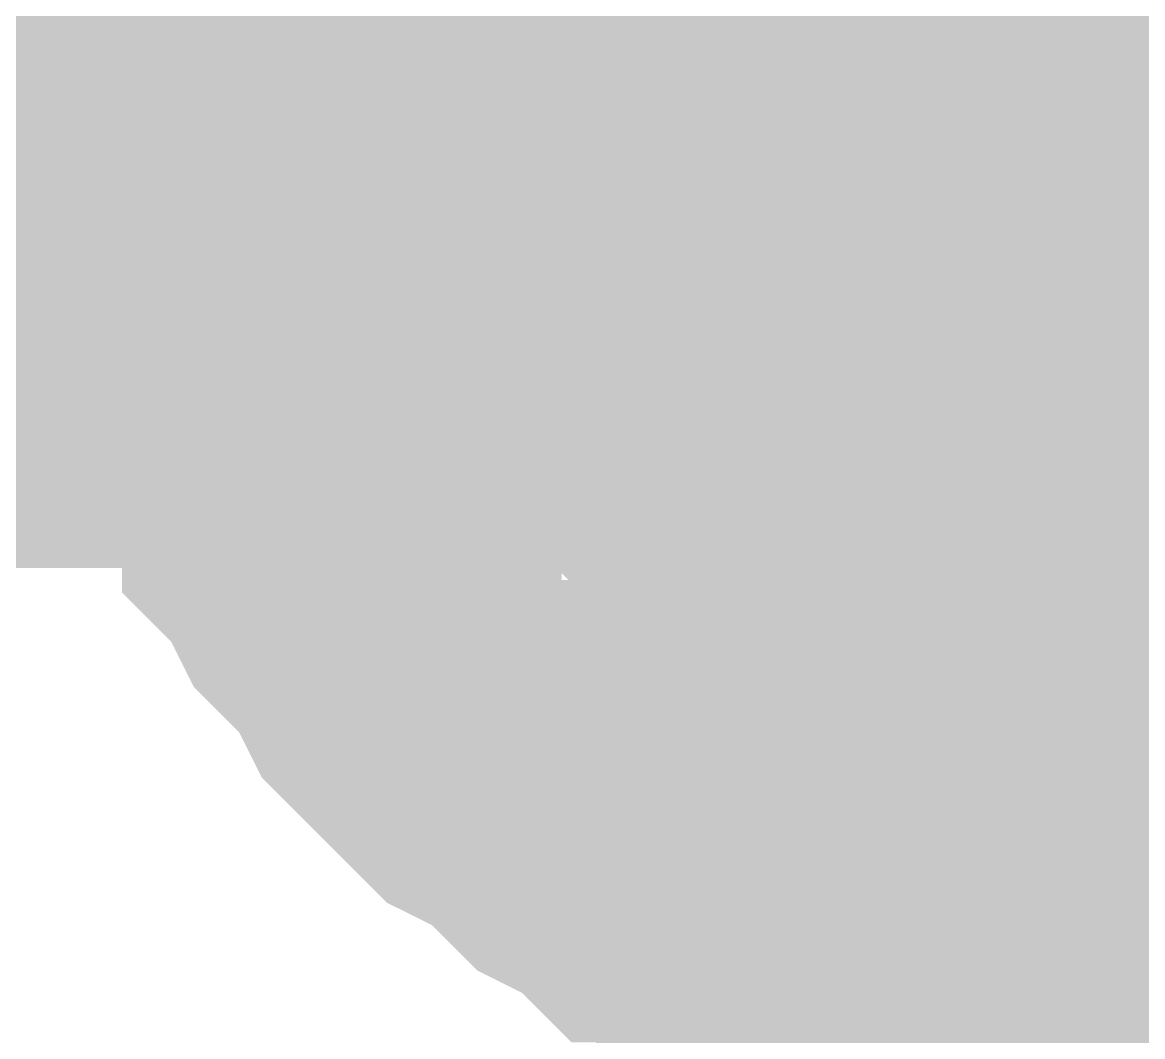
# Model space of a CAD drawing. Header units: inches. Extents: x 0 to 841, y 0 to 594.
# Drawn here: x 494.07 to 495.183, y 211.646 to 212.654 of the extents above; entities that cross this region are included whole.
import ezdxf

# ---------------------------------------------------------------- set-up
doc = ezdxf.new("R2010")
doc.units = ezdxf.units.IN
doc.layers.add('Sheet', color=255, linetype='Continuous')

msp = doc.modelspace()

# ---------------------------------------------------------------- linework, layer by layer
at = {"layer": 'Sheet'}
for points in [[(495.015, 212.4862, 0.7493, 0.7493, 0), (495.015, 217.4946, 0.7493, 0.7493, 0), (495.015, 222.4805, 0.7493, 0.7493, 0), (495.015, 227.4889, 0.7493, 0.7493, 0)], [(494.2514, 212.4862, 0.2997, 0.2997, 0), (494.2514, 212.5311, 0.2997, 0.2997, 0), (494.2514, 212.576, 0.2997, 0.2997, 0), (494.2514, 212.5985, 0.2997, 0.2997, 0), (494.2739, 212.6434, 0.2997, 0.2997, 0), (494.2739, 212.6883, 0.2997, 0.2997, 0), (494.2964, 212.7108, 0.2997, 0.2997, 0), (494.2964, 212.7557, 0.2997, 0.2997, 0), (494.3188, 212.7781, 0.2997, 0.2997, 0), (494.3188, 212.823, 0.2997, 0.2997, 0)], [(494.2514, 212.4862, 0.2997, 0.2997, 0), (494.2514, 212.5311, 0.2997, 0.2997, 0), (494.2514, 212.576, 0.2997, 0.2997, 0), (494.2514, 212.5985, 0.2997, 0.2997, 0), (494.2739, 212.6434, 0.2997, 0.2997, 0), (494.2739, 212.6883, 0.2997, 0.2997, 0), (494.2964, 212.7108, 0.2997, 0.2997, 0), (494.2964, 212.7557, 0.2997, 0.2997, 0), (494.3188, 212.7781, 0.2997, 0.2997, 0), (494.3188, 212.823, 0.2997, 0.2997, 0)], [(494.2514, 212.4862, 0.2997, 0.2997, 0), (494.2514, 212.5311, 0.2997, 0.2997, 0), (494.2514, 212.576, 0.2997, 0.2997, 0), (494.2514, 212.5985, 0.2997, 0.2997, 0), (494.2739, 212.6434, 0.2997, 0.2997, 0), (494.2739, 212.6883, 0.2997, 0.2997, 0), (494.2964, 212.7108, 0.2997, 0.2997, 0), (494.2964, 212.7557, 0.2997, 0.2997, 0), (494.3188, 212.7781, 0.2997, 0.2997, 0), (494.3188, 212.823, 0.2997, 0.2997, 0)], [(494.2514, 212.4862, 0.2997, 0.2997, 0), (494.2514, 212.5311, 0.2997, 0.2997, 0), (494.2514, 212.576, 0.2997, 0.2997, 0), (494.2514, 212.5985, 0.2997, 0.2997, 0), (494.2739, 212.6434, 0.2997, 0.2997, 0), (494.2739, 212.6883, 0.2997, 0.2997, 0), (494.2964, 212.7108, 0.2997, 0.2997, 0), (494.2964, 212.7557, 0.2997, 0.2997, 0), (494.3188, 212.7781, 0.2997, 0.2997, 0), (494.3188, 212.823, 0.2997, 0.2997, 0)], [(494.4985, 212.4862, 0.2997, 0.2997, 0), (494.4985, 212.5086, 0.2997, 0.2997, 0), (494.4985, 212.5311, 0.2997, 0.2997, 0), (494.4985, 212.576, 0.2997, 0.2997, 0), (494.4985, 212.5985, 0.2997, 0.2997, 0), (494.5209, 212.6209, 0.2997, 0.2997, 0), (494.5209, 212.6434, 0.2997, 0.2997, 0), (494.5209, 212.6658, 0.2997, 0.2997, 0), (494.5434, 212.6883, 0.2997, 0.2997, 0), (494.5434, 212.7108, 0.2997, 0.2997, 0), (494.5659, 212.7332, 0.2997, 0.2997, 0), (494.5659, 212.7557, 0.2997, 0.2997, 0), (494.5883, 212.7781, 0.2997, 0.2997, 0), (494.5883, 212.8006, 0.2997, 0.2997, 0), (494.6108, 212.823, 0.2997, 0.2997, 0)], [(494.4985, 212.4862, 0.2997, 0.2997, 0), (494.4985, 212.5086, 0.2997, 0.2997, 0), (494.4985, 212.5311, 0.2997, 0.2997, 0), (494.4985, 212.576, 0.2997, 0.2997, 0), (494.4985, 212.5985, 0.2997, 0.2997, 0), (494.5209, 212.6209, 0.2997, 0.2997, 0), (494.5209, 212.6434, 0.2997, 0.2997, 0), (494.5209, 212.6658, 0.2997, 0.2997, 0), (494.5434, 212.6883, 0.2997, 0.2997, 0), (494.5434, 212.7108, 0.2997, 0.2997, 0), (494.5659, 212.7332, 0.2997, 0.2997, 0), (494.5659, 212.7557, 0.2997, 0.2997, 0), (494.5883, 212.7781, 0.2997, 0.2997, 0), (494.5883, 212.8006, 0.2997, 0.2997, 0), (494.6108, 212.823, 0.2997, 0.2997, 0)], [(494.4985, 212.4862, 0.2997, 0.2997, 0), (494.4985, 212.5086, 0.2997, 0.2997, 0), (494.4985, 212.5311, 0.2997, 0.2997, 0), (494.4985, 212.576, 0.2997, 0.2997, 0), (494.4985, 212.5985, 0.2997, 0.2997, 0), (494.5209, 212.6209, 0.2997, 0.2997, 0), (494.5209, 212.6434, 0.2997, 0.2997, 0), (494.5209, 212.6658, 0.2997, 0.2997, 0), (494.5434, 212.6883, 0.2997, 0.2997, 0), (494.5434, 212.7108, 0.2997, 0.2997, 0), (494.5659, 212.7332, 0.2997, 0.2997, 0), (494.5659, 212.7557, 0.2997, 0.2997, 0), (494.5883, 212.7781, 0.2997, 0.2997, 0), (494.5883, 212.8006, 0.2997, 0.2997, 0), (494.6108, 212.823, 0.2997, 0.2997, 0)], [(490.0069, 212.4862, 0.7493, 0.7493, 0), (495.015, 212.4862, 0.7493, 0.7493, 0)], [(495.015, 207.5002, 0.7493, 0.7493, 0), (495.015, 212.4862, 0.7493, 0.7493, 0)], [(494.2514, 212.4862, 0.0991, 0.0991, 0), (494.2514, 212.5311, 0.0991, 0.0991, 0), (494.2514, 212.576, 0.0991, 0.0991, 0), (494.2514, 212.5985, 0.0991, 0.0991, 0), (494.2739, 212.6434, 0.0991, 0.0991, 0), (494.2739, 212.6883, 0.0991, 0.0991, 0), (494.2964, 212.7108, 0.0991, 0.0991, 0)], [(494.2514, 212.4862, 0.0991, 0.0991, 0), (494.2514, 212.5311, 0.0991, 0.0991, 0), (494.2514, 212.576, 0.0991, 0.0991, 0), (494.2514, 212.5985, 0.0991, 0.0991, 0), (494.2739, 212.6434, 0.0991, 0.0991, 0), (494.2739, 212.6883, 0.0991, 0.0991, 0), (494.2964, 212.7108, 0.0991, 0.0991, 0)], [(494.2514, 212.4862, 0.0991, 0.0991, 0), (494.2514, 212.5311, 0.0991, 0.0991, 0), (494.2514, 212.576, 0.0991, 0.0991, 0), (494.2514, 212.5985, 0.0991, 0.0991, 0), (494.2739, 212.6434, 0.0991, 0.0991, 0), (494.2739, 212.6883, 0.0991, 0.0991, 0), (494.2964, 212.7108, 0.0991, 0.0991, 0)], [(494.2514, 212.4862, 0.0991, 0.0991, 0), (494.2514, 212.5311, 0.0991, 0.0991, 0), (494.2514, 212.576, 0.0991, 0.0991, 0), (494.2514, 212.5985, 0.0991, 0.0991, 0), (494.2739, 212.6434, 0.0991, 0.0991, 0), (494.2739, 212.6883, 0.0991, 0.0991, 0), (494.2964, 212.7108, 0.0991, 0.0991, 0)], [(494.4985, 212.4862, 0.0991, 0.0991, 0), (494.4985, 212.5086, 0.0991, 0.0991, 0), (494.4985, 212.5311, 0.0991, 0.0991, 0), (494.4985, 212.576, 0.0991, 0.0991, 0), (494.4985, 212.5985, 0.0991, 0.0991, 0), (494.5209, 212.6209, 0.0991, 0.0991, 0), (494.5209, 212.6434, 0.0991, 0.0991, 0), (494.5209, 212.6658, 0.0991, 0.0991, 0), (494.5434, 212.6883, 0.0991, 0.0991, 0), (494.5434, 212.7108, 0.0991, 0.0991, 0)], [(494.4985, 212.4862, 0.0991, 0.0991, 0), (494.4985, 212.5086, 0.0991, 0.0991, 0), (494.4985, 212.5311, 0.0991, 0.0991, 0), (494.4985, 212.576, 0.0991, 0.0991, 0), (494.4985, 212.5985, 0.0991, 0.0991, 0), (494.5209, 212.6209, 0.0991, 0.0991, 0), (494.5209, 212.6434, 0.0991, 0.0991, 0), (494.5209, 212.6658, 0.0991, 0.0991, 0), (494.5434, 212.6883, 0.0991, 0.0991, 0), (494.5434, 212.7108, 0.0991, 0.0991, 0)], [(494.4985, 212.4862, 0.0991, 0.0991, 0), (494.4985, 212.5086, 0.0991, 0.0991, 0), (494.4985, 212.5311, 0.0991, 0.0991, 0), (494.4985, 212.576, 0.0991, 0.0991, 0), (494.4985, 212.5985, 0.0991, 0.0991, 0), (494.5209, 212.6209, 0.0991, 0.0991, 0), (494.5209, 212.6434, 0.0991, 0.0991, 0), (494.5209, 212.6658, 0.0991, 0.0991, 0), (494.5434, 212.6883, 0.0991, 0.0991, 0), (494.5434, 212.7108, 0.0991, 0.0991, 0)], [(490.0069, 212.4862, 0.2997, 0.2997, 0), (495.015, 212.4862, 0.2997, 0.2997, 0)], [(495.015, 211.7226, 0.2997, 0.2997, 0), (494.9701, 211.7226, 0.2997, 0.2997, 0), (494.9252, 211.7226, 0.2997, 0.2997, 0), (494.9027, 211.7226, 0.2997, 0.2997, 0), (494.8578, 211.745, 0.2997, 0.2997, 0), (494.8129, 211.745, 0.2997, 0.2997, 0), (494.7904, 211.7675, 0.2997, 0.2997, 0), (494.7455, 211.7675, 0.2997, 0.2997, 0), (494.7231, 211.7899, 0.2997, 0.2997, 0), (494.6781, 211.7899, 0.2997, 0.2997, 0), (494.6557, 211.8124, 0.2997, 0.2997, 0), (494.6108, 211.8348, 0.2997, 0.2997, 0), (494.5883, 211.8573, 0.2997, 0.2997, 0), (494.5659, 211.8798, 0.2997, 0.2997, 0), (494.5209, 211.9022, 0.2997, 0.2997, 0), (494.4985, 211.9247, 0.2997, 0.2997, 0), (494.476, 211.9471, 0.2997, 0.2997, 0), (494.4536, 211.9696, 0.2997, 0.2997, 0), (494.4311, 211.9921, 0.2997, 0.2997, 0), (494.4086, 212.037, 0.2997, 0.2997, 0), (494.3862, 212.0594, 0.2997, 0.2997, 0), (494.3637, 212.0819, 0.2997, 0.2997, 0), (494.3413, 212.1268, 0.2997, 0.2997, 0), (494.3188, 212.1493, 0.2997, 0.2997, 0), (494.3188, 212.1942, 0.2997, 0.2997, 0), (494.2964, 212.2167, 0.2997, 0.2997, 0), (494.2964, 212.2616, 0.2997, 0.2997, 0), (494.2739, 212.284, 0.2997, 0.2997, 0), (494.2739, 212.3289, 0.2997, 0.2997, 0), (494.2514, 212.3739, 0.2997, 0.2997, 0), (494.2514, 212.3963, 0.2997, 0.2997, 0), (494.2514, 212.4412, 0.2997, 0.2997, 0), (494.2514, 212.4862, 0.2997, 0.2997, 0)], [(494.2514, 212.4862, 0.2997, 0.2997, 0), (494.2514, 212.4862, 0.2997, 0.2997, 0)], [(495.015, 211.7226, 0.2997, 0.2997, 0), (494.9701, 211.7226, 0.2997, 0.2997, 0), (494.9252, 211.7226, 0.2997, 0.2997, 0), (494.9027, 211.7226, 0.2997, 0.2997, 0), (494.8578, 211.745, 0.2997, 0.2997, 0), (494.8129, 211.745, 0.2997, 0.2997, 0), (494.7904, 211.7675, 0.2997, 0.2997, 0), (494.7455, 211.7675, 0.2997, 0.2997, 0), (494.7231, 211.7899, 0.2997, 0.2997, 0), (494.6781, 211.7899, 0.2997, 0.2997, 0), (494.6557, 211.8124, 0.2997, 0.2997, 0), (494.6108, 211.8348, 0.2997, 0.2997, 0), (494.5883, 211.8573, 0.2997, 0.2997, 0), (494.5659, 211.8798, 0.2997, 0.2997, 0), (494.5209, 211.9022, 0.2997, 0.2997, 0), (494.4985, 211.9247, 0.2997, 0.2997, 0), (494.476, 211.9471, 0.2997, 0.2997, 0), (494.4536, 211.9696, 0.2997, 0.2997, 0), (494.4311, 211.9921, 0.2997, 0.2997, 0), (494.4086, 212.037, 0.2997, 0.2997, 0), (494.3862, 212.0594, 0.2997, 0.2997, 0), (494.3637, 212.0819, 0.2997, 0.2997, 0), (494.3413, 212.1268, 0.2997, 0.2997, 0), (494.3188, 212.1493, 0.2997, 0.2997, 0), (494.3188, 212.1942, 0.2997, 0.2997, 0), (494.2964, 212.2167, 0.2997, 0.2997, 0), (494.2964, 212.2616, 0.2997, 0.2997, 0), (494.2739, 212.284, 0.2997, 0.2997, 0), (494.2739, 212.3289, 0.2997, 0.2997, 0), (494.2514, 212.3739, 0.2997, 0.2997, 0), (494.2514, 212.3963, 0.2997, 0.2997, 0), (494.2514, 212.4412, 0.2997, 0.2997, 0), (494.2514, 212.4862, 0.2997, 0.2997, 0)], [(494.2514, 212.4862, 0.2997, 0.2997, 0), (494.2514, 212.4862, 0.2997, 0.2997, 0)], [(495.015, 211.7226, 0.2997, 0.2997, 0), (494.9701, 211.7226, 0.2997, 0.2997, 0), (494.9252, 211.7226, 0.2997, 0.2997, 0), (494.9027, 211.7226, 0.2997, 0.2997, 0), (494.8578, 211.745, 0.2997, 0.2997, 0), (494.8129, 211.745, 0.2997, 0.2997, 0), (494.7904, 211.7675, 0.2997, 0.2997, 0), (494.7455, 211.7675, 0.2997, 0.2997, 0), (494.7231, 211.7899, 0.2997, 0.2997, 0), (494.6781, 211.7899, 0.2997, 0.2997, 0), (494.6557, 211.8124, 0.2997, 0.2997, 0), (494.6108, 211.8348, 0.2997, 0.2997, 0), (494.5883, 211.8573, 0.2997, 0.2997, 0), (494.5659, 211.8798, 0.2997, 0.2997, 0), (494.5209, 211.9022, 0.2997, 0.2997, 0), (494.4985, 211.9247, 0.2997, 0.2997, 0), (494.476, 211.9471, 0.2997, 0.2997, 0), (494.4536, 211.9696, 0.2997, 0.2997, 0), (494.4311, 211.9921, 0.2997, 0.2997, 0), (494.4086, 212.037, 0.2997, 0.2997, 0), (494.3862, 212.0594, 0.2997, 0.2997, 0), (494.3637, 212.0819, 0.2997, 0.2997, 0), (494.3413, 212.1268, 0.2997, 0.2997, 0), (494.3188, 212.1493, 0.2997, 0.2997, 0), (494.3188, 212.1942, 0.2997, 0.2997, 0), (494.2964, 212.2167, 0.2997, 0.2997, 0), (494.2964, 212.2616, 0.2997, 0.2997, 0), (494.2739, 212.284, 0.2997, 0.2997, 0), (494.2739, 212.3289, 0.2997, 0.2997, 0), (494.2514, 212.3739, 0.2997, 0.2997, 0), (494.2514, 212.3963, 0.2997, 0.2997, 0), (494.2514, 212.4412, 0.2997, 0.2997, 0), (494.2514, 212.4862, 0.2997, 0.2997, 0)], [(494.2514, 212.4862, 0.2997, 0.2997, 0), (494.2514, 212.4862, 0.2997, 0.2997, 0)], [(495.015, 211.7226, 0.2997, 0.2997, 0), (494.9701, 211.7226, 0.2997, 0.2997, 0), (494.9252, 211.7226, 0.2997, 0.2997, 0), (494.9027, 211.7226, 0.2997, 0.2997, 0), (494.8578, 211.745, 0.2997, 0.2997, 0), (494.8129, 211.745, 0.2997, 0.2997, 0), (494.7904, 211.7675, 0.2997, 0.2997, 0), (494.7455, 211.7675, 0.2997, 0.2997, 0), (494.7231, 211.7899, 0.2997, 0.2997, 0), (494.6781, 211.7899, 0.2997, 0.2997, 0), (494.6557, 211.8124, 0.2997, 0.2997, 0), (494.6108, 211.8348, 0.2997, 0.2997, 0), (494.5883, 211.8573, 0.2997, 0.2997, 0), (494.5659, 211.8798, 0.2997, 0.2997, 0), (494.5209, 211.9022, 0.2997, 0.2997, 0), (494.4985, 211.9247, 0.2997, 0.2997, 0), (494.476, 211.9471, 0.2997, 0.2997, 0), (494.4536, 211.9696, 0.2997, 0.2997, 0), (494.4311, 211.9921, 0.2997, 0.2997, 0), (494.4086, 212.037, 0.2997, 0.2997, 0), (494.3862, 212.0594, 0.2997, 0.2997, 0), (494.3637, 212.0819, 0.2997, 0.2997, 0), (494.3413, 212.1268, 0.2997, 0.2997, 0), (494.3188, 212.1493, 0.2997, 0.2997, 0), (494.3188, 212.1942, 0.2997, 0.2997, 0), (494.2964, 212.2167, 0.2997, 0.2997, 0), (494.2964, 212.2616, 0.2997, 0.2997, 0), (494.2739, 212.284, 0.2997, 0.2997, 0), (494.2739, 212.3289, 0.2997, 0.2997, 0), (494.2514, 212.3739, 0.2997, 0.2997, 0), (494.2514, 212.3963, 0.2997, 0.2997, 0), (494.2514, 212.4412, 0.2997, 0.2997, 0), (494.2514, 212.4862, 0.2997, 0.2997, 0)], [(494.2514, 212.4862, 0.2997, 0.2997, 0), (494.2514, 212.4862, 0.2997, 0.2997, 0)], [(495.015, 211.9921, 0.2997, 0.2997, 0), (494.9925, 211.9921, 0.2997, 0.2997, 0), (494.9701, 211.9921, 0.2997, 0.2997, 0), (494.9252, 211.9921, 0.2997, 0.2997, 0), (494.9027, 211.9921, 0.2997, 0.2997, 0), (494.8803, 212.0145, 0.2997, 0.2997, 0), (494.8578, 212.0145, 0.2997, 0.2997, 0), (494.8353, 212.0145, 0.2997, 0.2997, 0), (494.8129, 212.037, 0.2997, 0.2997, 0), (494.7904, 212.037, 0.2997, 0.2997, 0), (494.768, 212.0594, 0.2997, 0.2997, 0), (494.7455, 212.0594, 0.2997, 0.2997, 0), (494.7231, 212.0819, 0.2997, 0.2997, 0), (494.7006, 212.0819, 0.2997, 0.2997, 0), (494.6781, 212.1044, 0.2997, 0.2997, 0), (494.6557, 212.1268, 0.2997, 0.2997, 0), (494.6557, 212.1493, 0.2997, 0.2997, 0), (494.6332, 212.1493, 0.2997, 0.2997, 0), (494.6108, 212.1717, 0.2997, 0.2997, 0), (494.5883, 212.1942, 0.2997, 0.2997, 0), (494.5883, 212.2167, 0.2997, 0.2997, 0), (494.5659, 212.2391, 0.2997, 0.2997, 0), (494.5659, 212.2616, 0.2997, 0.2997, 0), (494.5434, 212.284, 0.2997, 0.2997, 0), (494.5434, 212.284, 0.2997, 0.2997, 0), (494.5209, 212.3065, 0.2997, 0.2997, 0), (494.5209, 212.3514, 0.2997, 0.2997, 0), (494.5209, 212.3739, 0.2997, 0.2997, 0), (494.4985, 212.3963, 0.2997, 0.2997, 0), (494.4985, 212.4188, 0.2997, 0.2997, 0), (494.4985, 212.4412, 0.2997, 0.2997, 0), (494.4985, 212.4637, 0.2997, 0.2997, 0), (494.4985, 212.4862, 0.2997, 0.2997, 0)], [(494.4985, 212.4862, 0.2997, 0.2997, 0), (494.4985, 212.4862, 0.2997, 0.2997, 0)], [(495.015, 211.9921, 0.2997, 0.2997, 0), (494.9925, 211.9921, 0.2997, 0.2997, 0), (494.9701, 211.9921, 0.2997, 0.2997, 0), (494.9252, 211.9921, 0.2997, 0.2997, 0), (494.9027, 211.9921, 0.2997, 0.2997, 0), (494.8803, 212.0145, 0.2997, 0.2997, 0), (494.8578, 212.0145, 0.2997, 0.2997, 0), (494.8353, 212.0145, 0.2997, 0.2997, 0), (494.8129, 212.037, 0.2997, 0.2997, 0), (494.7904, 212.037, 0.2997, 0.2997, 0), (494.768, 212.0594, 0.2997, 0.2997, 0), (494.7455, 212.0594, 0.2997, 0.2997, 0), (494.7231, 212.0819, 0.2997, 0.2997, 0), (494.7006, 212.0819, 0.2997, 0.2997, 0), (494.6781, 212.1044, 0.2997, 0.2997, 0), (494.6557, 212.1268, 0.2997, 0.2997, 0), (494.6557, 212.1493, 0.2997, 0.2997, 0), (494.6332, 212.1493, 0.2997, 0.2997, 0), (494.6108, 212.1717, 0.2997, 0.2997, 0), (494.5883, 212.1942, 0.2997, 0.2997, 0), (494.5883, 212.2167, 0.2997, 0.2997, 0), (494.5659, 212.2391, 0.2997, 0.2997, 0), (494.5659, 212.2616, 0.2997, 0.2997, 0), (494.5434, 212.284, 0.2997, 0.2997, 0), (494.5434, 212.284, 0.2997, 0.2997, 0), (494.5209, 212.3065, 0.2997, 0.2997, 0), (494.5209, 212.3514, 0.2997, 0.2997, 0), (494.5209, 212.3739, 0.2997, 0.2997, 0), (494.4985, 212.3963, 0.2997, 0.2997, 0), (494.4985, 212.4188, 0.2997, 0.2997, 0), (494.4985, 212.4412, 0.2997, 0.2997, 0), (494.4985, 212.4637, 0.2997, 0.2997, 0), (494.4985, 212.4862, 0.2997, 0.2997, 0)], [(494.4985, 212.4862, 0.2997, 0.2997, 0), (494.4985, 212.4862, 0.2997, 0.2997, 0)], [(495.015, 211.9921, 0.2997, 0.2997, 0), (494.9925, 211.9921, 0.2997, 0.2997, 0), (494.9701, 211.9921, 0.2997, 0.2997, 0), (494.9252, 211.9921, 0.2997, 0.2997, 0), (494.9027, 211.9921, 0.2997, 0.2997, 0), (494.8803, 212.0145, 0.2997, 0.2997, 0), (494.8578, 212.0145, 0.2997, 0.2997, 0), (494.8353, 212.0145, 0.2997, 0.2997, 0), (494.8129, 212.037, 0.2997, 0.2997, 0), (494.7904, 212.037, 0.2997, 0.2997, 0), (494.768, 212.0594, 0.2997, 0.2997, 0), (494.7455, 212.0594, 0.2997, 0.2997, 0), (494.7231, 212.0819, 0.2997, 0.2997, 0), (494.7006, 212.0819, 0.2997, 0.2997, 0), (494.6781, 212.1044, 0.2997, 0.2997, 0), (494.6557, 212.1268, 0.2997, 0.2997, 0), (494.6557, 212.1493, 0.2997, 0.2997, 0), (494.6332, 212.1493, 0.2997, 0.2997, 0), (494.6108, 212.1717, 0.2997, 0.2997, 0), (494.5883, 212.1942, 0.2997, 0.2997, 0), (494.5883, 212.2167, 0.2997, 0.2997, 0), (494.5659, 212.2391, 0.2997, 0.2997, 0), (494.5659, 212.2616, 0.2997, 0.2997, 0), (494.5434, 212.284, 0.2997, 0.2997, 0), (494.5434, 212.284, 0.2997, 0.2997, 0), (494.5209, 212.3065, 0.2997, 0.2997, 0), (494.5209, 212.3514, 0.2997, 0.2997, 0), (494.5209, 212.3739, 0.2997, 0.2997, 0), (494.4985, 212.3963, 0.2997, 0.2997, 0), (494.4985, 212.4188, 0.2997, 0.2997, 0), (494.4985, 212.4412, 0.2997, 0.2997, 0), (494.4985, 212.4637, 0.2997, 0.2997, 0), (494.4985, 212.4862, 0.2997, 0.2997, 0)], [(494.4985, 212.4862, 0.2997, 0.2997, 0), (494.4985, 212.4862, 0.2997, 0.2997, 0)], [(495.015, 211.7226, 0.0991, 0.0991, 0), (494.9701, 211.7226, 0.0991, 0.0991, 0), (494.9252, 211.7226, 0.0991, 0.0991, 0), (494.9027, 211.7226, 0.0991, 0.0991, 0), (494.8578, 211.745, 0.0991, 0.0991, 0), (494.8129, 211.745, 0.0991, 0.0991, 0), (494.7904, 211.7675, 0.0991, 0.0991, 0), (494.7455, 211.7675, 0.0991, 0.0991, 0), (494.7231, 211.7899, 0.0991, 0.0991, 0), (494.6781, 211.7899, 0.0991, 0.0991, 0), (494.6557, 211.8124, 0.0991, 0.0991, 0), (494.6108, 211.8348, 0.0991, 0.0991, 0), (494.5883, 211.8573, 0.0991, 0.0991, 0), (494.5659, 211.8798, 0.0991, 0.0991, 0), (494.5209, 211.9022, 0.0991, 0.0991, 0), (494.4985, 211.9247, 0.0991, 0.0991, 0), (494.476, 211.9471, 0.0991, 0.0991, 0), (494.4536, 211.9696, 0.0991, 0.0991, 0), (494.4311, 211.9921, 0.0991, 0.0991, 0), (494.4086, 212.037, 0.0991, 0.0991, 0), (494.3862, 212.0594, 0.0991, 0.0991, 0), (494.3637, 212.0819, 0.0991, 0.0991, 0), (494.3413, 212.1268, 0.0991, 0.0991, 0), (494.3188, 212.1493, 0.0991, 0.0991, 0), (494.3188, 212.1942, 0.0991, 0.0991, 0), (494.2964, 212.2167, 0.0991, 0.0991, 0), (494.2964, 212.2616, 0.0991, 0.0991, 0), (494.2739, 212.284, 0.0991, 0.0991, 0), (494.2739, 212.3289, 0.0991, 0.0991, 0), (494.2514, 212.3739, 0.0991, 0.0991, 0), (494.2514, 212.3963, 0.0991, 0.0991, 0), (494.2514, 212.4412, 0.0991, 0.0991, 0), (494.2514, 212.4862, 0.0991, 0.0991, 0)], [(494.2514, 212.4862, 0.0991, 0.0991, 0), (494.2514, 212.4862, 0.0991, 0.0991, 0)], [(495.015, 211.7226, 0.0991, 0.0991, 0), (494.9701, 211.7226, 0.0991, 0.0991, 0), (494.9252, 211.7226, 0.0991, 0.0991, 0), (494.9027, 211.7226, 0.0991, 0.0991, 0), (494.8578, 211.745, 0.0991, 0.0991, 0), (494.8129, 211.745, 0.0991, 0.0991, 0), (494.7904, 211.7675, 0.0991, 0.0991, 0), (494.7455, 211.7675, 0.0991, 0.0991, 0), (494.7231, 211.7899, 0.0991, 0.0991, 0), (494.6781, 211.7899, 0.0991, 0.0991, 0), (494.6557, 211.8124, 0.0991, 0.0991, 0), (494.6108, 211.8348, 0.0991, 0.0991, 0), (494.5883, 211.8573, 0.0991, 0.0991, 0), (494.5659, 211.8798, 0.0991, 0.0991, 0), (494.5209, 211.9022, 0.0991, 0.0991, 0), (494.4985, 211.9247, 0.0991, 0.0991, 0), (494.476, 211.9471, 0.0991, 0.0991, 0), (494.4536, 211.9696, 0.0991, 0.0991, 0), (494.4311, 211.9921, 0.0991, 0.0991, 0), (494.4086, 212.037, 0.0991, 0.0991, 0), (494.3862, 212.0594, 0.0991, 0.0991, 0), (494.3637, 212.0819, 0.0991, 0.0991, 0), (494.3413, 212.1268, 0.0991, 0.0991, 0), (494.3188, 212.1493, 0.0991, 0.0991, 0), (494.3188, 212.1942, 0.0991, 0.0991, 0), (494.2964, 212.2167, 0.0991, 0.0991, 0), (494.2964, 212.2616, 0.0991, 0.0991, 0), (494.2739, 212.284, 0.0991, 0.0991, 0), (494.2739, 212.3289, 0.0991, 0.0991, 0), (494.2514, 212.3739, 0.0991, 0.0991, 0), (494.2514, 212.3963, 0.0991, 0.0991, 0), (494.2514, 212.4412, 0.0991, 0.0991, 0), (494.2514, 212.4862, 0.0991, 0.0991, 0)], [(494.2514, 212.4862, 0.0991, 0.0991, 0), (494.2514, 212.4862, 0.0991, 0.0991, 0)], [(495.015, 211.7226, 0.0991, 0.0991, 0), (494.9701, 211.7226, 0.0991, 0.0991, 0), (494.9252, 211.7226, 0.0991, 0.0991, 0), (494.9027, 211.7226, 0.0991, 0.0991, 0), (494.8578, 211.745, 0.0991, 0.0991, 0), (494.8129, 211.745, 0.0991, 0.0991, 0), (494.7904, 211.7675, 0.0991, 0.0991, 0), (494.7455, 211.7675, 0.0991, 0.0991, 0), (494.7231, 211.7899, 0.0991, 0.0991, 0), (494.6781, 211.7899, 0.0991, 0.0991, 0), (494.6557, 211.8124, 0.0991, 0.0991, 0), (494.6108, 211.8348, 0.0991, 0.0991, 0), (494.5883, 211.8573, 0.0991, 0.0991, 0), (494.5659, 211.8798, 0.0991, 0.0991, 0), (494.5209, 211.9022, 0.0991, 0.0991, 0), (494.4985, 211.9247, 0.0991, 0.0991, 0), (494.476, 211.9471, 0.0991, 0.0991, 0), (494.4536, 211.9696, 0.0991, 0.0991, 0), (494.4311, 211.9921, 0.0991, 0.0991, 0), (494.4086, 212.037, 0.0991, 0.0991, 0), (494.3862, 212.0594, 0.0991, 0.0991, 0), (494.3637, 212.0819, 0.0991, 0.0991, 0), (494.3413, 212.1268, 0.0991, 0.0991, 0), (494.3188, 212.1493, 0.0991, 0.0991, 0), (494.3188, 212.1942, 0.0991, 0.0991, 0), (494.2964, 212.2167, 0.0991, 0.0991, 0), (494.2964, 212.2616, 0.0991, 0.0991, 0), (494.2739, 212.284, 0.0991, 0.0991, 0), (494.2739, 212.3289, 0.0991, 0.0991, 0), (494.2514, 212.3739, 0.0991, 0.0991, 0), (494.2514, 212.3963, 0.0991, 0.0991, 0), (494.2514, 212.4412, 0.0991, 0.0991, 0), (494.2514, 212.4862, 0.0991, 0.0991, 0)], [(494.2514, 212.4862, 0.0991, 0.0991, 0), (494.2514, 212.4862, 0.0991, 0.0991, 0)], [(495.015, 211.7226, 0.0991, 0.0991, 0), (494.9701, 211.7226, 0.0991, 0.0991, 0), (494.9252, 211.7226, 0.0991, 0.0991, 0), (494.9027, 211.7226, 0.0991, 0.0991, 0), (494.8578, 211.745, 0.0991, 0.0991, 0), (494.8129, 211.745, 0.0991, 0.0991, 0), (494.7904, 211.7675, 0.0991, 0.0991, 0), (494.7455, 211.7675, 0.0991, 0.0991, 0), (494.7231, 211.7899, 0.0991, 0.0991, 0), (494.6781, 211.7899, 0.0991, 0.0991, 0), (494.6557, 211.8124, 0.0991, 0.0991, 0), (494.6108, 211.8348, 0.0991, 0.0991, 0), (494.5883, 211.8573, 0.0991, 0.0991, 0), (494.5659, 211.8798, 0.0991, 0.0991, 0), (494.5209, 211.9022, 0.0991, 0.0991, 0), (494.4985, 211.9247, 0.0991, 0.0991, 0), (494.476, 211.9471, 0.0991, 0.0991, 0), (494.4536, 211.9696, 0.0991, 0.0991, 0), (494.4311, 211.9921, 0.0991, 0.0991, 0), (494.4086, 212.037, 0.0991, 0.0991, 0), (494.3862, 212.0594, 0.0991, 0.0991, 0), (494.3637, 212.0819, 0.0991, 0.0991, 0), (494.3413, 212.1268, 0.0991, 0.0991, 0), (494.3188, 212.1493, 0.0991, 0.0991, 0), (494.3188, 212.1942, 0.0991, 0.0991, 0), (494.2964, 212.2167, 0.0991, 0.0991, 0), (494.2964, 212.2616, 0.0991, 0.0991, 0), (494.2739, 212.284, 0.0991, 0.0991, 0), (494.2739, 212.3289, 0.0991, 0.0991, 0), (494.2514, 212.3739, 0.0991, 0.0991, 0), (494.2514, 212.3963, 0.0991, 0.0991, 0), (494.2514, 212.4412, 0.0991, 0.0991, 0), (494.2514, 212.4862, 0.0991, 0.0991, 0)], [(494.2514, 212.4862, 0.0991, 0.0991, 0), (494.2514, 212.4862, 0.0991, 0.0991, 0)], [(495.015, 211.9921, 0.0991, 0.0991, 0), (494.9925, 211.9921, 0.0991, 0.0991, 0), (494.9701, 211.9921, 0.0991, 0.0991, 0), (494.9252, 211.9921, 0.0991, 0.0991, 0), (494.9027, 211.9921, 0.0991, 0.0991, 0), (494.8803, 212.0145, 0.0991, 0.0991, 0), (494.8578, 212.0145, 0.0991, 0.0991, 0), (494.8353, 212.0145, 0.0991, 0.0991, 0), (494.8129, 212.037, 0.0991, 0.0991, 0), (494.7904, 212.037, 0.0991, 0.0991, 0), (494.768, 212.0594, 0.0991, 0.0991, 0), (494.7455, 212.0594, 0.0991, 0.0991, 0), (494.7231, 212.0819, 0.0991, 0.0991, 0), (494.7006, 212.0819, 0.0991, 0.0991, 0), (494.6781, 212.1044, 0.0991, 0.0991, 0), (494.6557, 212.1268, 0.0991, 0.0991, 0), (494.6557, 212.1493, 0.0991, 0.0991, 0), (494.6332, 212.1493, 0.0991, 0.0991, 0), (494.6108, 212.1717, 0.0991, 0.0991, 0), (494.5883, 212.1942, 0.0991, 0.0991, 0), (494.5883, 212.2167, 0.0991, 0.0991, 0), (494.5659, 212.2391, 0.0991, 0.0991, 0), (494.5659, 212.2616, 0.0991, 0.0991, 0), (494.5434, 212.284, 0.0991, 0.0991, 0), (494.5434, 212.284, 0.0991, 0.0991, 0), (494.5209, 212.3065, 0.0991, 0.0991, 0), (494.5209, 212.3514, 0.0991, 0.0991, 0), (494.5209, 212.3739, 0.0991, 0.0991, 0), (494.4985, 212.3963, 0.0991, 0.0991, 0), (494.4985, 212.4188, 0.0991, 0.0991, 0), (494.4985, 212.4412, 0.0991, 0.0991, 0), (494.4985, 212.4637, 0.0991, 0.0991, 0), (494.4985, 212.4862, 0.0991, 0.0991, 0)], [(494.4985, 212.4862, 0.0991, 0.0991, 0), (494.4985, 212.4862, 0.0991, 0.0991, 0)], [(495.015, 211.9921, 0.0991, 0.0991, 0), (494.9925, 211.9921, 0.0991, 0.0991, 0), (494.9701, 211.9921, 0.0991, 0.0991, 0), (494.9252, 211.9921, 0.0991, 0.0991, 0), (494.9027, 211.9921, 0.0991, 0.0991, 0), (494.8803, 212.0145, 0.0991, 0.0991, 0), (494.8578, 212.0145, 0.0991, 0.0991, 0), (494.8353, 212.0145, 0.0991, 0.0991, 0), (494.8129, 212.037, 0.0991, 0.0991, 0), (494.7904, 212.037, 0.0991, 0.0991, 0), (494.768, 212.0594, 0.0991, 0.0991, 0), (494.7455, 212.0594, 0.0991, 0.0991, 0), (494.7231, 212.0819, 0.0991, 0.0991, 0), (494.7006, 212.0819, 0.0991, 0.0991, 0), (494.6781, 212.1044, 0.0991, 0.0991, 0), (494.6557, 212.1268, 0.0991, 0.0991, 0), (494.6557, 212.1493, 0.0991, 0.0991, 0), (494.6332, 212.1493, 0.0991, 0.0991, 0), (494.6108, 212.1717, 0.0991, 0.0991, 0), (494.5883, 212.1942, 0.0991, 0.0991, 0), (494.5883, 212.2167, 0.0991, 0.0991, 0), (494.5659, 212.2391, 0.0991, 0.0991, 0), (494.5659, 212.2616, 0.0991, 0.0991, 0), (494.5434, 212.284, 0.0991, 0.0991, 0), (494.5434, 212.284, 0.0991, 0.0991, 0), (494.5209, 212.3065, 0.0991, 0.0991, 0), (494.5209, 212.3514, 0.0991, 0.0991, 0), (494.5209, 212.3739, 0.0991, 0.0991, 0), (494.4985, 212.3963, 0.0991, 0.0991, 0), (494.4985, 212.4188, 0.0991, 0.0991, 0), (494.4985, 212.4412, 0.0991, 0.0991, 0), (494.4985, 212.4637, 0.0991, 0.0991, 0), (494.4985, 212.4862, 0.0991, 0.0991, 0)], [(494.4985, 212.4862, 0.0991, 0.0991, 0), (494.4985, 212.4862, 0.0991, 0.0991, 0)], [(495.015, 211.9921, 0.0991, 0.0991, 0), (494.9925, 211.9921, 0.0991, 0.0991, 0), (494.9701, 211.9921, 0.0991, 0.0991, 0), (494.9252, 211.9921, 0.0991, 0.0991, 0), (494.9027, 211.9921, 0.0991, 0.0991, 0), (494.8803, 212.0145, 0.0991, 0.0991, 0), (494.8578, 212.0145, 0.0991, 0.0991, 0), (494.8353, 212.0145, 0.0991, 0.0991, 0), (494.8129, 212.037, 0.0991, 0.0991, 0), (494.7904, 212.037, 0.0991, 0.0991, 0), (494.768, 212.0594, 0.0991, 0.0991, 0), (494.7455, 212.0594, 0.0991, 0.0991, 0), (494.7231, 212.0819, 0.0991, 0.0991, 0), (494.7006, 212.0819, 0.0991, 0.0991, 0), (494.6781, 212.1044, 0.0991, 0.0991, 0), (494.6557, 212.1268, 0.0991, 0.0991, 0), (494.6557, 212.1493, 0.0991, 0.0991, 0), (494.6332, 212.1493, 0.0991, 0.0991, 0), (494.6108, 212.1717, 0.0991, 0.0991, 0), (494.5883, 212.1942, 0.0991, 0.0991, 0), (494.5883, 212.2167, 0.0991, 0.0991, 0), (494.5659, 212.2391, 0.0991, 0.0991, 0), (494.5659, 212.2616, 0.0991, 0.0991, 0), (494.5434, 212.284, 0.0991, 0.0991, 0), (494.5434, 212.284, 0.0991, 0.0991, 0), (494.5209, 212.3065, 0.0991, 0.0991, 0), (494.5209, 212.3514, 0.0991, 0.0991, 0), (494.5209, 212.3739, 0.0991, 0.0991, 0), (494.4985, 212.3963, 0.0991, 0.0991, 0), (494.4985, 212.4188, 0.0991, 0.0991, 0), (494.4985, 212.4412, 0.0991, 0.0991, 0), (494.4985, 212.4637, 0.0991, 0.0991, 0), (494.4985, 212.4862, 0.0991, 0.0991, 0)], [(494.4985, 212.4862, 0.0991, 0.0991, 0), (494.4985, 212.4862, 0.0991, 0.0991, 0)], [(495.3519, 212.1268, 0.2997, 0.2997, 0), (495.3294, 212.1044, 0.2997, 0.2997, 0), (495.307, 212.0819, 0.2997, 0.2997, 0), (495.2845, 212.0819, 0.2997, 0.2997, 0), (495.262, 212.0594, 0.2997, 0.2997, 0), (495.2396, 212.0594, 0.2997, 0.2997, 0), (495.2171, 212.037, 0.2997, 0.2997, 0), (495.1947, 212.037, 0.2997, 0.2997, 0), (495.1947, 212.0145, 0.2997, 0.2997, 0), (495.1498, 212.0145, 0.2997, 0.2997, 0), (495.1273, 212.0145, 0.2997, 0.2997, 0), (495.1048, 211.9921, 0.2997, 0.2997, 0), (495.0824, 211.9921, 0.2997, 0.2997, 0), (495.0599, 211.9921, 0.2997, 0.2997, 0), (495.0375, 211.9921, 0.2997, 0.2997, 0), (495.015, 211.9921, 0.2997, 0.2997, 0)], [(495.3519, 212.1268, 0.2997, 0.2997, 0), (495.3294, 212.1044, 0.2997, 0.2997, 0), (495.307, 212.0819, 0.2997, 0.2997, 0), (495.2845, 212.0819, 0.2997, 0.2997, 0), (495.262, 212.0594, 0.2997, 0.2997, 0), (495.2396, 212.0594, 0.2997, 0.2997, 0), (495.2171, 212.037, 0.2997, 0.2997, 0), (495.1947, 212.037, 0.2997, 0.2997, 0), (495.1947, 212.0145, 0.2997, 0.2997, 0), (495.1498, 212.0145, 0.2997, 0.2997, 0), (495.1273, 212.0145, 0.2997, 0.2997, 0), (495.1048, 211.9921, 0.2997, 0.2997, 0), (495.0824, 211.9921, 0.2997, 0.2997, 0), (495.0599, 211.9921, 0.2997, 0.2997, 0), (495.0375, 211.9921, 0.2997, 0.2997, 0), (495.015, 211.9921, 0.2997, 0.2997, 0)], [(495.3519, 212.1268, 0.2997, 0.2997, 0), (495.3294, 212.1044, 0.2997, 0.2997, 0), (495.307, 212.0819, 0.2997, 0.2997, 0), (495.2845, 212.0819, 0.2997, 0.2997, 0), (495.262, 212.0594, 0.2997, 0.2997, 0), (495.2396, 212.0594, 0.2997, 0.2997, 0), (495.2171, 212.037, 0.2997, 0.2997, 0), (495.1947, 212.037, 0.2997, 0.2997, 0), (495.1947, 212.0145, 0.2997, 0.2997, 0), (495.1498, 212.0145, 0.2997, 0.2997, 0), (495.1273, 212.0145, 0.2997, 0.2997, 0), (495.1048, 211.9921, 0.2997, 0.2997, 0), (495.0824, 211.9921, 0.2997, 0.2997, 0), (495.0599, 211.9921, 0.2997, 0.2997, 0), (495.0375, 211.9921, 0.2997, 0.2997, 0), (495.015, 211.9921, 0.2997, 0.2997, 0)], [(495.2396, 212.0594, 0.0991, 0.0991, 0), (495.2171, 212.037, 0.0991, 0.0991, 0), (495.1947, 212.037, 0.0991, 0.0991, 0), (495.1947, 212.0145, 0.0991, 0.0991, 0), (495.1498, 212.0145, 0.0991, 0.0991, 0), (495.1273, 212.0145, 0.0991, 0.0991, 0), (495.1048, 211.9921, 0.0991, 0.0991, 0), (495.0824, 211.9921, 0.0991, 0.0991, 0), (495.0599, 211.9921, 0.0991, 0.0991, 0), (495.0375, 211.9921, 0.0991, 0.0991, 0), (495.015, 211.9921, 0.0991, 0.0991, 0)], [(495.2396, 212.0594, 0.0991, 0.0991, 0), (495.2171, 212.037, 0.0991, 0.0991, 0), (495.1947, 212.037, 0.0991, 0.0991, 0), (495.1947, 212.0145, 0.0991, 0.0991, 0), (495.1498, 212.0145, 0.0991, 0.0991, 0), (495.1273, 212.0145, 0.0991, 0.0991, 0), (495.1048, 211.9921, 0.0991, 0.0991, 0), (495.0824, 211.9921, 0.0991, 0.0991, 0), (495.0599, 211.9921, 0.0991, 0.0991, 0), (495.0375, 211.9921, 0.0991, 0.0991, 0), (495.015, 211.9921, 0.0991, 0.0991, 0)], [(495.2396, 212.0594, 0.0991, 0.0991, 0), (495.2171, 212.037, 0.0991, 0.0991, 0), (495.1947, 212.037, 0.0991, 0.0991, 0), (495.1947, 212.0145, 0.0991, 0.0991, 0), (495.1498, 212.0145, 0.0991, 0.0991, 0), (495.1273, 212.0145, 0.0991, 0.0991, 0), (495.1048, 211.9921, 0.0991, 0.0991, 0), (495.0824, 211.9921, 0.0991, 0.0991, 0), (495.0599, 211.9921, 0.0991, 0.0991, 0), (495.0375, 211.9921, 0.0991, 0.0991, 0), (495.015, 211.9921, 0.0991, 0.0991, 0)], [(495.3743, 211.8124, 0.2997, 0.2997, 0), (495.3294, 211.7899, 0.2997, 0.2997, 0), (495.307, 211.7899, 0.2997, 0.2997, 0), (495.262, 211.7675, 0.2997, 0.2997, 0), (495.2396, 211.7675, 0.2997, 0.2997, 0), (495.1947, 211.745, 0.2997, 0.2997, 0), (495.1722, 211.745, 0.2997, 0.2997, 0), (495.1273, 211.7226, 0.2997, 0.2997, 0), (495.0824, 211.7226, 0.2997, 0.2997, 0), (495.0599, 211.7226, 0.2997, 0.2997, 0), (495.015, 211.7226, 0.2997, 0.2997, 0)], [(495.3743, 211.8124, 0.2997, 0.2997, 0), (495.3294, 211.7899, 0.2997, 0.2997, 0), (495.307, 211.7899, 0.2997, 0.2997, 0), (495.262, 211.7675, 0.2997, 0.2997, 0), (495.2396, 211.7675, 0.2997, 0.2997, 0), (495.1947, 211.745, 0.2997, 0.2997, 0), (495.1722, 211.745, 0.2997, 0.2997, 0), (495.1273, 211.7226, 0.2997, 0.2997, 0), (495.0824, 211.7226, 0.2997, 0.2997, 0), (495.0599, 211.7226, 0.2997, 0.2997, 0), (495.015, 211.7226, 0.2997, 0.2997, 0)], [(495.3743, 211.8124, 0.2997, 0.2997, 0), (495.3294, 211.7899, 0.2997, 0.2997, 0), (495.307, 211.7899, 0.2997, 0.2997, 0), (495.262, 211.7675, 0.2997, 0.2997, 0), (495.2396, 211.7675, 0.2997, 0.2997, 0), (495.1947, 211.745, 0.2997, 0.2997, 0), (495.1722, 211.745, 0.2997, 0.2997, 0), (495.1273, 211.7226, 0.2997, 0.2997, 0), (495.0824, 211.7226, 0.2997, 0.2997, 0), (495.0599, 211.7226, 0.2997, 0.2997, 0), (495.015, 211.7226, 0.2997, 0.2997, 0)], [(495.3743, 211.8124, 0.2997, 0.2997, 0), (495.3294, 211.7899, 0.2997, 0.2997, 0), (495.307, 211.7899, 0.2997, 0.2997, 0), (495.262, 211.7675, 0.2997, 0.2997, 0), (495.2396, 211.7675, 0.2997, 0.2997, 0), (495.1947, 211.745, 0.2997, 0.2997, 0), (495.1722, 211.745, 0.2997, 0.2997, 0), (495.1273, 211.7226, 0.2997, 0.2997, 0), (495.0824, 211.7226, 0.2997, 0.2997, 0), (495.0599, 211.7226, 0.2997, 0.2997, 0), (495.015, 211.7226, 0.2997, 0.2997, 0)], [(495.2396, 211.7675, 0.0991, 0.0991, 0), (495.1947, 211.745, 0.0991, 0.0991, 0), (495.1722, 211.745, 0.0991, 0.0991, 0), (495.1273, 211.7226, 0.0991, 0.0991, 0), (495.0824, 211.7226, 0.0991, 0.0991, 0), (495.0599, 211.7226, 0.0991, 0.0991, 0), (495.015, 211.7226, 0.0991, 0.0991, 0)], [(495.2396, 211.7675, 0.0991, 0.0991, 0), (495.1947, 211.745, 0.0991, 0.0991, 0), (495.1722, 211.745, 0.0991, 0.0991, 0), (495.1273, 211.7226, 0.0991, 0.0991, 0), (495.0824, 211.7226, 0.0991, 0.0991, 0), (495.0599, 211.7226, 0.0991, 0.0991, 0), (495.015, 211.7226, 0.0991, 0.0991, 0)], [(495.2396, 211.7675, 0.0991, 0.0991, 0), (495.1947, 211.745, 0.0991, 0.0991, 0), (495.1722, 211.745, 0.0991, 0.0991, 0), (495.1273, 211.7226, 0.0991, 0.0991, 0), (495.0824, 211.7226, 0.0991, 0.0991, 0), (495.0599, 211.7226, 0.0991, 0.0991, 0), (495.015, 211.7226, 0.0991, 0.0991, 0)], [(495.2396, 211.7675, 0.0991, 0.0991, 0), (495.1947, 211.745, 0.0991, 0.0991, 0), (495.1722, 211.745, 0.0991, 0.0991, 0), (495.1273, 211.7226, 0.0991, 0.0991, 0), (495.0824, 211.7226, 0.0991, 0.0991, 0), (495.0599, 211.7226, 0.0991, 0.0991, 0), (495.015, 211.7226, 0.0991, 0.0991, 0)]]:
    msp.add_lwpolyline(points, format="xyseb", dxfattribs=at)
msp.add_lwpolyline([(494.746, 212.5, 0.508, 0.508, 1), (495.254, 212.5, 0.508, 0.508, 1)], format="xyseb", close=True, dxfattribs=at)

doc.saveas('drawing.dxf')
